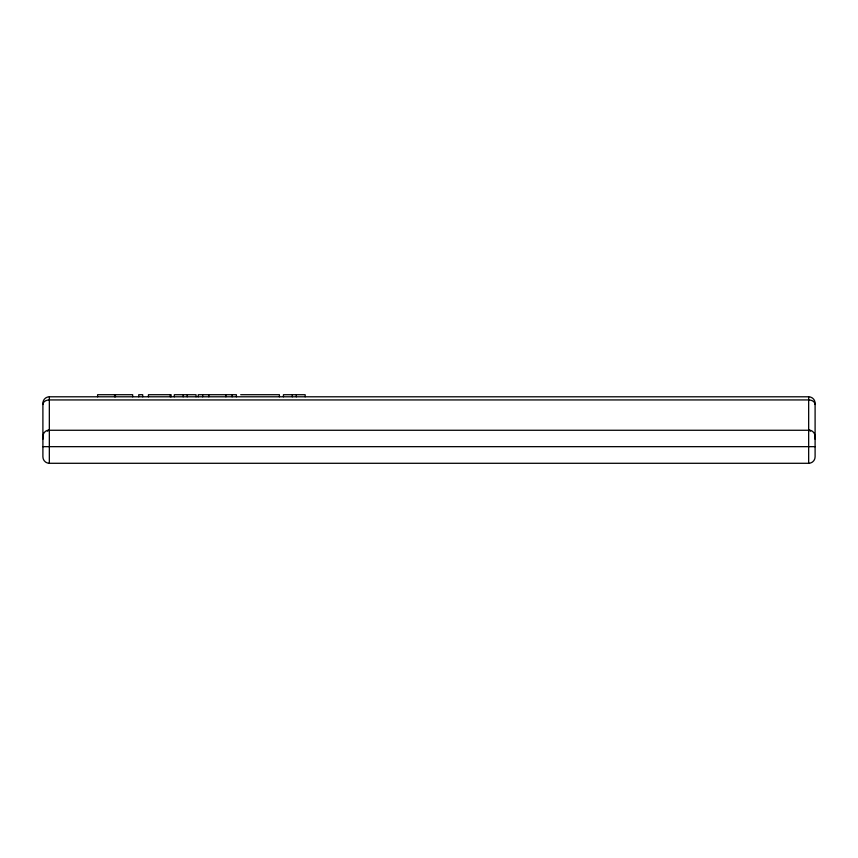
<?xml version="1.0" encoding="UTF-8"?>
<svg xmlns="http://www.w3.org/2000/svg" width="858" height="858" viewBox="0 0 858 858"><rect width="100%" height="100%" fill="white"/><g stroke="black" fill="none" stroke-linecap="round" stroke-linejoin="round"><path stroke-width="1.29" d="M42.9 439.135L43.35 436.325M47.415 431.166L48.466 430.512M48.906 430.266L809.094 430.266M240.69 394.712L279.408 394.712L279.408 396.793M49.335 396.793L808.665 396.793A6.435 6.435 0 0 1 815.1 403.228L815.1 456.853A6.435 6.435 0 0 1 808.665 463.288L49.335 463.288A6.435 6.435 0 0 1 42.9 456.853L42.9 403.228A6.435 6.435 0 0 1 49.335 396.793L49.335 463.288M42.9 446.664L815.1 446.664M809.534 430.512L810.585 431.166M814.65 436.325L815.1 439.135M808.665 396.804L808.665 463.288M305.158 396.793L305.158 394.712L283.43 394.712L283.43 396.793M296.332 394.712L296.332 396.793M292.31 394.712L292.31 396.793M236.39 396.793L236.39 394.712L198.241 394.712L198.241 396.793M232.143 394.712L232.143 396.793M225.911 394.712L225.911 396.793M208.826 394.712L208.826 396.793M202.649 394.712L202.649 396.793M196.032 396.793L196.032 394.712L174.303 394.712L174.303 396.793M187.205 394.712L187.205 396.793M183.183 394.712L183.183 396.793M171.107 396.793L171.107 394.712L148.445 394.712L148.445 396.793M170.281 394.712L170.281 396.793M142.707 396.793L142.707 394.712L138.739 394.712L138.739 396.793M132.668 396.793L132.668 394.712L97.597 394.712L97.597 396.793M115.412 394.712L115.412 396.793M114.586 394.712L114.586 396.793M42.9 436.475A6.435 6.435 0 0 1 49.335 430.04M808.665 430.04A6.435 6.435 0 0 1 815.1 436.475M815.1 404.483A6.435 4.547 0 0 0 808.665 399.935L49.335 399.935A6.435 4.547 0 0 0 42.9 404.483"/></g></svg>
